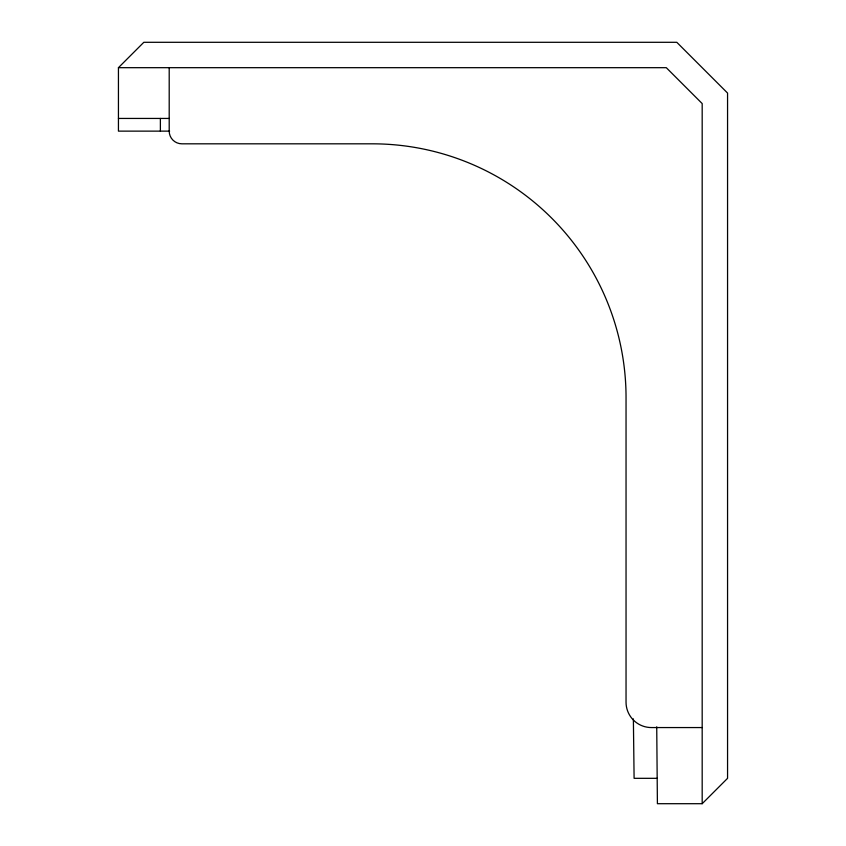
<?xml version="1.0" encoding="UTF-8"?>
<svg xmlns="http://www.w3.org/2000/svg" width="846" height="846" viewBox="0 0 846 846"><rect width="100%" height="100%" fill="white"/><g stroke="black" fill="none" stroke-linecap="round" stroke-linejoin="round"><path stroke-width="1.27" d="M169.623 131.13L118.44 131.13L118.44 67.68L143.82 42.3L676.8 42.3L727.56 93.06L727.56 778.32L702.18 803.7L657.405 803.7L656.729 726.809M118.44 67.68L666.288 67.68L702.18 103.572L702.18 803.7M118.44 118.44L169.2 118.44M702.18 727.56L651.42 727.56A25.38 25.38 0 0 1 626.04 702.18L626.04 397.62A253.8 253.8 0 0 0 372.24 143.82L181.89 143.82A12.69 12.69 0 0 1 169.2 131.13L169.2 67.68M657.183 778.32L634.098 778.32L633.379 718.889M160.38 118.44L160.38 131.13"/></g></svg>
